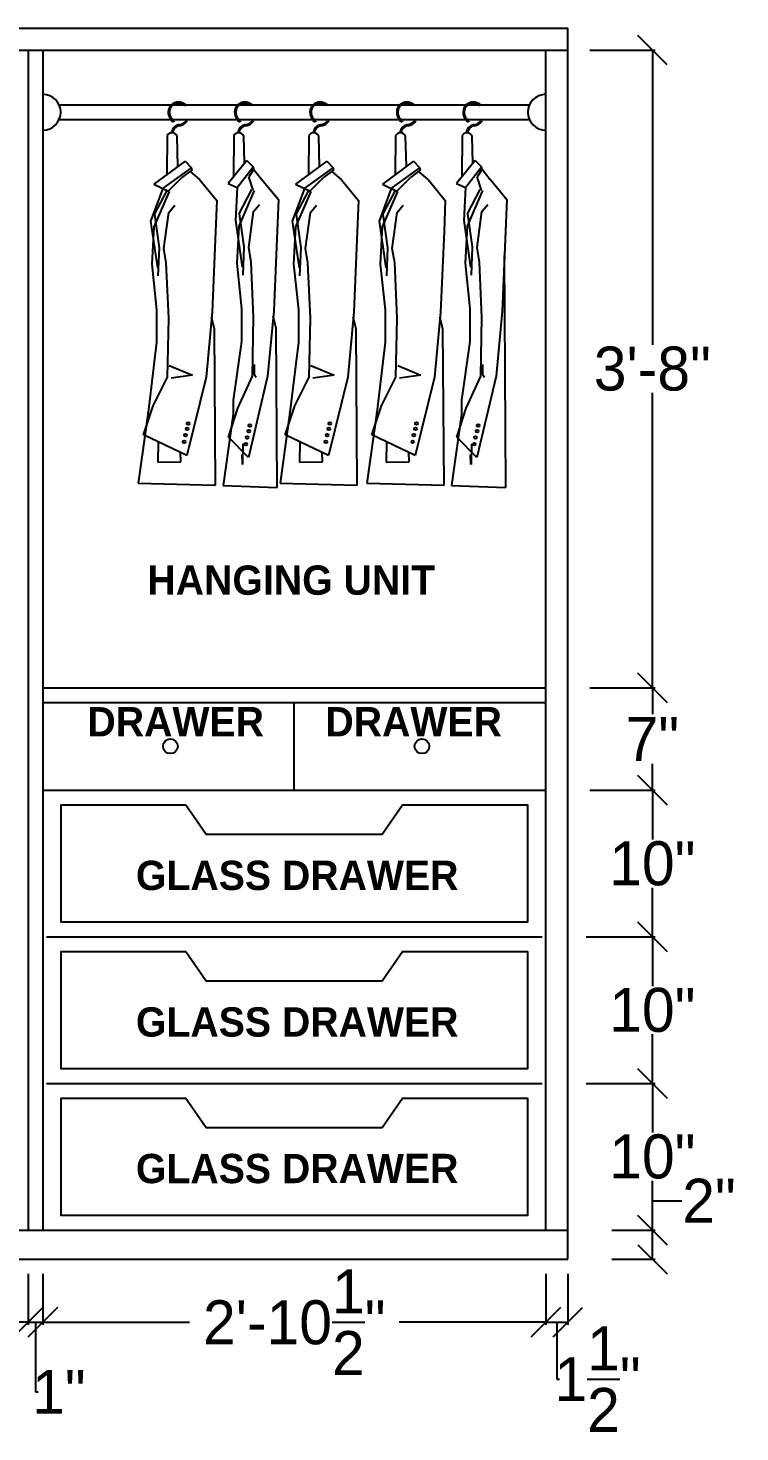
# Model space of a CAD drawing. Header units: inches. Extents: x -2624 to 3682, y -673 to 3670.
# Drawn here: x 394 to 442.5, y 1412.7 to 1508.4 of the extents above; entities that cross this region are included whole.
import ezdxf

# ---------------------------------------------------------------- set-up
doc = ezdxf.new("R2010")
doc.units = ezdxf.units.IN
doc.header["$MEASUREMENT"] = 0
doc.styles.add('HEMI', font='stylu.ttf')
doc.styles.get("Standard").update_dxf_attribs({"font": 'arial.ttf'})
doc.dimstyles.get("Standard").update_dxf_attribs({"dimtxt": 0.18, "dimasz": 0.18, "dimexe": 0.18, "dimexo": 0.0625, "dimgap": 0.09, "dimtad": 0, "dimtih": 1, "dimtoh": 1, "dimdec": 0, "dimzin": 0, "dimdsep": 46, "dimlunit": 4, "dimtxsty": 'Standard', "dimcen": 0.09, "dimadec": 0, "dimazin": 0, "dimtfac": 1, "dimtdec": 0, "dimtofl": 0, "dimtmove": 0, "dimatfit": 3, "dimfxl": 1, "dimtolj": 1, "dimtzin": 0, "dimarcsym": 0})

# ---------------------------------------------------------------- blocks, each defined once
blk = doc.blocks.new('rdth')
at = {"color": 18, "true_color": 0x000000}
for p, q in [((3607.319, 824.208), (3607.307, 822.228)), ((3607.87, 822.645), (3607.833, 824.186)), ((3610.687, 824.208), (3610.675, 822.119)), ((3611.234, 822.815), (3611.201, 824.186)), ((3614.477, 824.208), (3614.466, 822.228)), ((3615.028, 822.645), (3614.991, 824.186)), ((3618.86, 824.208), (3618.848, 822.228)), ((3619.411, 822.645), (3619.374, 824.186)), ((3622.228, 824.208), (3622.216, 822.119)), ((3622.775, 822.815), (3622.742, 824.186)), ((3608.23, 822.911), (3606.657, 821.747)), ((3607.102, 821.538), (3608.554, 822.586)), ((3608.23, 822.911), (3608.554, 822.586)), ((3608.582, 822.472), (3608.554, 822.586)), ((3611.344, 822.953), (3610.41, 821.789)), ((3610.854, 821.579), (3611.669, 822.627)), ((3611.344, 822.953), (3611.669, 822.627)), ((3611.697, 822.513), (3611.669, 822.627)), ((3615.388, 822.911), (3613.815, 821.747)), ((3614.26, 821.538), (3615.712, 822.586)), ((3615.388, 822.911), (3615.712, 822.586)), ((3615.741, 822.472), (3615.712, 822.586)), ((3619.771, 822.911), (3618.198, 821.747)), ((3618.643, 821.538), (3620.095, 822.586)), ((3619.771, 822.911), (3620.095, 822.586)), ((3620.123, 822.472), (3620.095, 822.586)), ((3622.885, 822.953), (3621.951, 821.789)), ((3622.396, 821.579), (3623.21, 822.627)), ((3622.885, 822.953), (3623.21, 822.627)), ((3623.238, 822.513), (3623.21, 822.627)), ((3607.381, 821.406), (3608.071, 822.087)), ((3608.582, 822.472), (3608.071, 822.087)), ((3608.481, 822.396), (3608.977, 821.966)), ((3608.982, 821.966), (3609.835, 820.933)), ((3611.697, 822.513), (3611.449, 822.129)), ((3611.668, 821.448), (3611.449, 822.129)), ((3611.692, 822.506), (3612.092, 822.008)), ((3612.097, 822.007), (3612.949, 820.975)), ((3614.54, 821.406), (3615.229, 822.087)), ((3615.741, 822.472), (3615.229, 822.087)), ((3615.639, 822.396), (3616.136, 821.966)), ((3616.141, 821.966), (3616.993, 820.933)), ((3618.922, 821.406), (3619.612, 822.087)), ((3620.123, 822.472), (3619.612, 822.087)), ((3620.022, 822.396), (3620.518, 821.966)), ((3620.523, 821.966), (3621.376, 820.933)), ((3623.238, 822.513), (3622.99, 822.129)), ((3623.209, 821.448), (3622.99, 822.129)), ((3623.234, 822.506), (3623.633, 822.008)), ((3623.638, 822.007), (3624.49, 820.975)), ((3607.102, 821.538), (3606.488, 819.877)), ((3607.428, 821.389), (3606.653, 819.597)), ((3606.657, 821.747), (3607.427, 821.385)), ((3606.678, 820.217), (3607.318, 821.436)), ((3610.41, 821.789), (3610.854, 821.579)), ((3610.854, 821.579), (3610.775, 819.919)), ((3611.715, 821.43), (3610.94, 819.639)), ((3610.965, 820.259), (3611.605, 821.477)), ((3614.26, 821.538), (3613.646, 819.877)), ((3614.586, 821.389), (3613.811, 819.597)), ((3613.815, 821.747), (3614.585, 821.385)), ((3613.836, 820.217), (3614.477, 821.436)), ((3618.643, 821.538), (3618.029, 819.877)), ((3618.969, 821.389), (3618.194, 819.597)), ((3618.198, 821.747), (3618.968, 821.385)), ((3618.219, 820.217), (3618.859, 821.436)), ((3621.951, 821.789), (3622.396, 821.579)), ((3622.396, 821.579), (3622.316, 819.919)), ((3623.256, 821.43), (3622.481, 819.639)), ((3622.506, 820.259), (3623.146, 821.477)), ((3607.402, 820.326), (3607.706, 820.69)), ((3609.835, 820.933), (3609.774, 819.354)), ((3611.689, 820.368), (3611.993, 820.732)), ((3612.949, 820.975), (3612.888, 819.396)), ((3614.561, 820.326), (3614.864, 820.69)), ((3616.993, 820.933), (3616.932, 819.354)), ((3618.943, 820.326), (3619.247, 820.69)), ((3621.376, 820.933), (3621.315, 819.354)), ((3623.23, 820.368), (3623.534, 820.732)), ((3624.49, 820.975), (3624.247, 815.327)), ((3606.488, 819.877), (3606.829, 817.517)), ((3606.678, 820.217), (3606.914, 818.541)), ((3607.159, 818.504), (3607.402, 820.326)), ((3610.775, 819.919), (3611.116, 817.558)), ((3610.965, 820.259), (3611.201, 818.582)), ((3611.446, 818.546), (3611.689, 820.368)), ((3613.646, 819.877), (3613.987, 817.517)), ((3613.836, 820.217), (3614.073, 818.541)), ((3614.317, 818.504), (3614.561, 820.326)), ((3618.029, 819.877), (3618.37, 817.517)), ((3618.219, 820.217), (3618.456, 818.541)), ((3618.7, 818.504), (3618.943, 820.326)), ((3622.316, 819.919), (3622.657, 817.558)), ((3622.506, 820.259), (3622.742, 818.582)), ((3622.987, 818.546), (3623.23, 820.368)), ((3606.653, 819.597), (3606.551, 817.715)), ((3609.774, 819.354), (3609.591, 815.286)), ((3610.94, 819.639), (3610.838, 817.756)), ((3612.888, 819.396), (3612.706, 815.327)), ((3613.811, 819.597), (3613.71, 817.715)), ((3616.932, 819.354), (3616.75, 815.286)), ((3618.194, 819.597), (3618.092, 817.715)), ((3621.315, 819.354), (3621.132, 815.286)), ((3622.481, 819.639), (3622.379, 817.756)), ((3606.914, 818.541), (3606.858, 817.119)), ((3607.281, 817.775), (3607.159, 818.504)), ((3611.201, 818.582), (3611.144, 817.16)), ((3611.568, 817.817), (3611.446, 818.546)), ((3614.073, 818.541), (3614.016, 817.119)), ((3614.439, 817.775), (3614.317, 818.504)), ((3618.456, 818.541), (3618.399, 817.119)), ((3618.822, 817.775), (3618.7, 818.504)), ((3622.742, 818.582), (3622.685, 817.16)), ((3623.109, 817.817), (3622.987, 818.546)), ((3606.551, 817.715), (3606.794, 815.407)), ((3607.402, 814.982), (3607.281, 817.775)), ((3610.838, 817.756), (3611.081, 815.449)), ((3611.689, 815.023), (3611.568, 817.817)), ((3613.71, 817.715), (3613.953, 815.407)), ((3614.561, 814.982), (3614.439, 817.775)), ((3618.092, 817.715), (3618.335, 815.407)), ((3618.943, 814.982), (3618.822, 817.775)), ((3622.379, 817.756), (3622.622, 815.449)), ((3623.23, 815.023), (3623.109, 817.817)), ((3624.429, 806.421), (3624.369, 818.151)), ((3606.794, 815.407), (3606.794, 813.767)), ((3607.341, 812.006), (3607.402, 814.982)), ((3609.591, 815.286), (3609.288, 812.006)), ((3609.713, 814.435), (3609.568, 815.036)), ((3611.081, 815.449), (3611.081, 813.809)), ((3611.628, 812.048), (3611.689, 815.023)), ((3612.706, 815.327), (3612.402, 812.048)), ((3612.828, 814.477), (3612.683, 815.078)), ((3613.953, 815.407), (3613.953, 813.767)), ((3614.5, 812.006), (3614.561, 814.982)), ((3616.75, 815.286), (3616.446, 812.006)), ((3616.871, 814.435), (3616.727, 815.036)), ((3618.335, 815.407), (3618.335, 813.767)), ((3618.882, 812.006), (3618.943, 814.982)), ((3621.132, 815.286), (3620.829, 812.006)), ((3621.254, 814.435), (3621.109, 815.036)), ((3622.622, 815.449), (3622.622, 813.809)), ((3623.169, 812.048), (3623.23, 815.023)), ((3624.247, 815.327), (3623.943, 812.048)), ((3609.774, 806.532), (3609.713, 814.435)), ((3612.888, 806.421), (3612.828, 814.477)), ((3616.932, 806.532), (3616.871, 814.435)), ((3621.315, 806.532), (3621.254, 814.435)), ((3606.794, 813.767), (3606.369, 810.215)), ((3611.081, 813.809), (3610.656, 810.833)), ((3613.953, 813.767), (3613.527, 810.215)), ((3618.335, 813.767), (3617.91, 810.215)), ((3622.622, 813.809), (3622.197, 810.833)), ((3606.612, 810.54), (3607.341, 812.006)), ((3607.43, 812.593), (3608.601, 812.105)), ((3608.601, 812.105), (3607.528, 811.949)), ((3609.288, 812.006), (3608.32, 808.045)), ((3610.899, 810.429), (3611.628, 812.048)), ((3612.402, 812.048), (3611.435, 807.934)), ((3611.717, 812.634), (3611.716, 812.147)), ((3611.716, 812.147), (3611.815, 811.991)), ((3613.77, 810.54), (3614.5, 812.006)), ((3614.588, 812.593), (3615.76, 812.105)), ((3615.76, 812.105), (3614.686, 811.949)), ((3616.446, 812.006), (3615.478, 808.045)), ((3618.153, 810.54), (3618.882, 812.006)), ((3618.971, 812.593), (3620.143, 812.105)), ((3620.143, 812.105), (3619.069, 811.949)), ((3620.829, 812.006), (3619.861, 808.045)), ((3622.44, 810.429), (3623.169, 812.048)), ((3623.943, 812.048), (3622.976, 807.934)), ((3623.258, 812.634), (3623.257, 812.147)), ((3623.257, 812.147), (3623.356, 811.991)), ((3606.132, 809.077), (3606.612, 810.54)), ((3610.656, 810.833), (3610.656, 810.126)), ((3613.29, 809.077), (3613.77, 810.54)), ((3617.673, 809.077), (3618.153, 810.54)), ((3622.197, 810.833), (3622.197, 810.126)), ((3606.369, 810.236), (3605.868, 806.634)), ((3606.369, 810.215), (3606.369, 810.236)), ((3610.656, 810.126), (3610.155, 806.523)), ((3610.419, 808.966), (3610.899, 810.429)), ((3613.527, 810.236), (3613.026, 806.634)), ((3613.527, 810.215), (3613.527, 810.236)), ((3617.91, 810.236), (3617.409, 806.634)), ((3617.91, 810.215), (3617.91, 810.236)), ((3622.197, 810.126), (3621.696, 806.523)), ((3621.96, 808.966), (3622.44, 810.429)), ((3608.32, 808.045), (3606.132, 809.077)), ((3606.866, 808.731), (3606.849, 807.7)), ((3611.435, 807.934), (3610.419, 808.966)), ((3611.153, 808.62), (3611.136, 807.589)), ((3615.478, 808.045), (3613.29, 809.077)), ((3614.024, 808.731), (3614.007, 807.7)), ((3619.861, 808.045), (3617.673, 809.077)), ((3618.407, 808.731), (3618.39, 807.7)), ((3622.976, 807.934), (3621.96, 808.966)), ((3622.694, 808.62), (3622.677, 807.589)), ((3606.849, 807.7), (3608.01, 807.72)), ((3608.01, 807.72), (3607.995, 808.198)), ((3611.124, 807.609), (3611.11, 808.087)), ((3614.007, 807.7), (3615.168, 807.72)), ((3615.168, 807.72), (3615.153, 808.198)), ((3618.39, 807.7), (3619.551, 807.72)), ((3619.551, 807.72), (3619.536, 808.198)), ((3622.665, 807.609), (3622.651, 808.087)), ((3611.136, 807.589), (3611.124, 807.609)), ((3622.677, 807.589), (3622.665, 807.609)), ((3605.868, 806.634), (3609.774, 806.532)), ((3610.155, 806.523), (3612.888, 806.421)), ((3613.026, 806.634), (3616.932, 806.532)), ((3617.409, 806.634), (3621.315, 806.532)), ((3621.696, 806.523), (3624.429, 806.421))]:
    blk.add_line(p, q, dxfattribs=at)
for centre, radius in [((3607.618, 824.965), 0.055), ((3610.972, 824.965), 0.055), ((3614.777, 824.965), 0.055), ((3619.159, 824.965), 0.055), ((3622.513, 824.965), 0.055), ((3608.25, 809.065), 0.0683), ((3608.333, 809.383), 0.0683), ((3608.381, 809.661), 0.0683), ((3611.448, 809.273), 0.0683), ((3611.496, 809.55), 0.0683), ((3615.408, 809.065), 0.0683), ((3615.491, 809.383), 0.0683), ((3615.54, 809.661), 0.0683), ((3619.791, 809.065), 0.0683), ((3619.874, 809.383), 0.0683), ((3619.922, 809.661), 0.0683), ((3622.989, 809.273), 0.0683), ((3623.037, 809.55), 0.0683), ((3608.187, 808.726), 0.0683), ((3611.302, 808.615), 0.0683), ((3611.364, 808.954), 0.0683), ((3615.346, 808.726), 0.0683), ((3619.728, 808.726), 0.0683), ((3622.843, 808.615), 0.0683), ((3622.905, 808.954), 0.0683)]:
    blk.add_circle(centre, radius, dxfattribs=at)
for centre, radius, start, end in [((3607.901, 825.384), 0.522, 58.88889, 230.40938), ((3607.901, 825.384), 0.465, 58.88889, 230.40938), ((3607.856, 825.309), 0.552, 46.20836, 58.88889), ((3607.856, 825.309), 0.609, 40.83099, 58.88889), ((3611.255, 825.384), 0.522, 58.88889, 230.40938), ((3611.255, 825.384), 0.465, 58.88889, 230.40938), ((3611.21, 825.309), 0.552, 46.20836, 58.88889), ((3611.21, 825.309), 0.609, 40.83099, 58.88889), ((3615.06, 825.384), 0.522, 58.88889, 230.40938), ((3615.06, 825.384), 0.465, 58.88889, 230.40938), ((3615.015, 825.309), 0.552, 46.20836, 58.88889), ((3615.015, 825.309), 0.609, 40.83099, 58.88889), ((3619.442, 825.384), 0.522, 58.88889, 230.40938), ((3619.442, 825.384), 0.465, 58.88889, 230.40938), ((3619.397, 825.309), 0.552, 46.20836, 58.88889), ((3619.397, 825.309), 0.609, 40.83099, 58.88889), ((3622.796, 825.384), 0.522, 58.88889, 230.40938), ((3622.796, 825.384), 0.465, 58.88889, 230.40938), ((3622.751, 825.309), 0.552, 46.20836, 58.88889), ((3622.751, 825.309), 0.609, 40.83099, 58.88889), ((3607.999, 824.311), 0.457, 98.14379, 177.87173), ((3607.856, 825.309), 0.552, 278.14379, 320.73107), ((3607.856, 825.309), 0.609, 278.14379, 325.01876), ((3611.353, 824.311), 0.457, 98.14379, 177.87173), ((3611.21, 825.309), 0.552, 278.14379, 320.73107), ((3611.21, 825.309), 0.609, 278.14379, 325.01876), ((3615.157, 824.311), 0.457, 98.14379, 177.87173), ((3615.015, 825.309), 0.552, 278.14379, 320.73107), ((3615.015, 825.309), 0.609, 278.14379, 325.01876), ((3619.54, 824.311), 0.457, 98.14379, 177.87173), ((3619.397, 825.309), 0.552, 278.14379, 320.73107), ((3619.397, 825.309), 0.609, 278.14379, 325.01876), ((3622.894, 824.311), 0.457, 98.14379, 177.87173), ((3622.751, 825.309), 0.552, 278.14379, 320.73107), ((3622.751, 825.309), 0.609, 278.14379, 325.01876), ((3607.57, 824.068), 0.288, 24.24192, 150.77828), ((3607.999, 824.311), 0.4, 98.14379, 177.7449), ((3610.938, 824.068), 0.288, 24.24192, 150.77828), ((3611.353, 824.311), 0.4, 98.14379, 177.7449), ((3614.728, 824.068), 0.288, 24.24192, 150.77828), ((3615.157, 824.311), 0.4, 98.14379, 177.7449), ((3619.111, 824.068), 0.288, 24.24192, 150.77828), ((3619.54, 824.311), 0.4, 98.14379, 177.7449), ((3622.479, 824.068), 0.288, 24.24192, 150.77828), ((3622.894, 824.311), 0.4, 98.14379, 177.7449)]:
    blk.add_arc(centre, radius, start, end, dxfattribs=at)
blk = doc.blocks.new('_Oblique')
at = {"color": 0, "linetype": 'ByBlock', "lineweight": -2}
blk.add_line((-0.5, -0.5), (0.5, 0.5), dxfattribs=at)
blk = doc.blocks.new('*D90')
at = {"color": 5, "lineweight": -2, "transparency": 16777216}
for p, q in [((436.514, 1426.433), (436.514, 1428.433)), ((436.514, 1428.433), (438.514, 1428.433)), ((436.514, 1424.433), (436.514, 1426.433))]:
    blk.add_line(p, q, dxfattribs=at)
at = {"color": 254, "lineweight": -2, "transparency": 16777216}
for p, q in [((433.752, 1426.433), (436.694, 1426.433)), ((433.752, 1424.433), (436.694, 1424.433))]:
    blk.add_line(p, q, dxfattribs=at)
at = {"layer": 'Defpoints', "color": 0, "transparency": 16777216}
for p in [(430.752, 1426.433), (436.514, 1426.433), (430.752, 1424.433)]:
    blk.add_point(p, dxfattribs=at)
at = {"color": 5, "lineweight": -2, "transparency": 16777216, "xscale": 2, "yscale": 2, "zscale": 2}
for p, rotation in [((436.514, 1426.433), 90), ((436.514, 1424.433), 270)]:
    blk.add_blockref('_Oblique', p, dxfattribs=dict(at, rotation=rotation))
at = {"color": 5, "transparency": 16777216, "insert": (440.377, 1428.433), "char_height": 3, "attachment_point": 5, "style": 'HEMI'}
blk.add_mtext('\\A1;2"', dxfattribs=at)
blk = doc.blocks.new('*D84')
at = {"color": 254, "lineweight": -2, "transparency": 16777216}
for p, q in [((432.002, 1436.433), (436.694, 1436.433)), ((433.752, 1426.433), (436.694, 1426.433))]:
    blk.add_line(p, q, dxfattribs=at)
at = {"color": 5, "lineweight": -2, "transparency": 16777216}
for p, q in [((436.514, 1436.433), (436.514, 1433.077)), ((436.514, 1426.433), (436.514, 1429.789))]:
    blk.add_line(p, q, dxfattribs=at)
at = {"layer": 'Defpoints', "color": 0, "transparency": 16777216}
for p in [(429.002, 1436.433), (436.514, 1436.433), (430.752, 1426.433)]:
    blk.add_point(p, dxfattribs=at)
at = {"color": 5, "lineweight": -2, "transparency": 16777216, "xscale": 2, "yscale": 2, "zscale": 2}
for p, rotation in [((436.514, 1436.433), 90), ((436.514, 1426.433), 270)]:
    blk.add_blockref('_Oblique', p, dxfattribs=dict(at, rotation=rotation))
at = {"color": 5, "transparency": 16777216, "insert": (436.514, 1431.433), "char_height": 3, "attachment_point": 5, "style": 'HEMI'}
blk.add_mtext('\\A1;10"', dxfattribs=at)
blk = doc.blocks.new('*D85')
at = {"color": 254, "lineweight": -2, "transparency": 16777216}
for p, q in [((432.002, 1446.433), (436.694, 1446.433)), ((432.002, 1436.433), (436.694, 1436.433))]:
    blk.add_line(p, q, dxfattribs=at)
at = {"color": 5, "lineweight": -2, "transparency": 16777216}
for p, q in [((436.514, 1446.433), (436.514, 1443.077)), ((436.514, 1436.433), (436.514, 1439.789))]:
    blk.add_line(p, q, dxfattribs=at)
at = {"layer": 'Defpoints', "color": 0, "transparency": 16777216}
for p in [(429.002, 1446.433), (436.514, 1446.433), (429.002, 1436.433)]:
    blk.add_point(p, dxfattribs=at)
at = {"color": 5, "lineweight": -2, "transparency": 16777216, "xscale": 2, "yscale": 2, "zscale": 2}
for p, rotation in [((436.514, 1446.433), 90), ((436.514, 1436.433), 270)]:
    blk.add_blockref('_Oblique', p, dxfattribs=dict(at, rotation=rotation))
at = {"color": 5, "transparency": 16777216, "insert": (436.514, 1441.433), "char_height": 3, "attachment_point": 5, "style": 'HEMI'}
blk.add_mtext('\\A1;10"', dxfattribs=at)
blk = doc.blocks.new('*D86')
at = {"color": 254, "lineweight": -2, "transparency": 16777216}
for p, q in [((432.252, 1456.433), (436.694, 1456.433)), ((432.002, 1446.433), (436.694, 1446.433))]:
    blk.add_line(p, q, dxfattribs=at)
at = {"color": 5, "lineweight": -2, "transparency": 16777216}
for p, q in [((436.514, 1456.433), (436.514, 1453.077)), ((436.514, 1446.433), (436.514, 1449.789))]:
    blk.add_line(p, q, dxfattribs=at)
at = {"layer": 'Defpoints', "color": 0, "transparency": 16777216}
for p in [(429.252, 1456.433), (436.514, 1456.433), (429.002, 1446.433)]:
    blk.add_point(p, dxfattribs=at)
at = {"color": 5, "lineweight": -2, "transparency": 16777216, "xscale": 2, "yscale": 2, "zscale": 2}
for p, rotation in [((436.514, 1456.433), 90), ((436.514, 1446.433), 270)]:
    blk.add_blockref('_Oblique', p, dxfattribs=dict(at, rotation=rotation))
at = {"color": 5, "transparency": 16777216, "insert": (436.514, 1451.433), "char_height": 3, "attachment_point": 5, "style": 'HEMI'}
blk.add_mtext('\\A1;10"', dxfattribs=at)
blk = doc.blocks.new('*D87')
at = {"color": 254, "lineweight": -2, "transparency": 16777216}
for p, q in [((432.252, 1463.433), (436.694, 1463.433)), ((432.252, 1456.433), (436.694, 1456.433))]:
    blk.add_line(p, q, dxfattribs=at)
at = {"color": 5, "lineweight": -2, "transparency": 16777216}
for p, q in [((436.514, 1463.433), (436.514, 1461.631)), ((436.514, 1456.433), (436.514, 1458.236))]:
    blk.add_line(p, q, dxfattribs=at)
at = {"layer": 'Defpoints', "color": 0, "transparency": 16777216}
for p in [(429.252, 1463.433), (436.514, 1463.433), (429.252, 1456.433)]:
    blk.add_point(p, dxfattribs=at)
at = {"color": 5, "lineweight": -2, "transparency": 16777216, "xscale": 2, "yscale": 2, "zscale": 2}
for p, rotation in [((436.514, 1463.433), 90), ((436.514, 1456.433), 270)]:
    blk.add_blockref('_Oblique', p, dxfattribs=dict(at, rotation=rotation))
at = {"color": 5, "transparency": 16777216, "insert": (436.514, 1459.933), "char_height": 3, "attachment_point": 5, "style": 'HEMI'}
blk.add_mtext('\\A1;7"', dxfattribs=at)
blk = doc.blocks.new('*D93')
at = {"color": 254, "lineweight": -2, "transparency": 16777216}
for p, q in [((432.252, 1506.933), (436.694, 1506.933)), ((432.252, 1463.433), (436.694, 1463.433))]:
    blk.add_line(p, q, dxfattribs=at)
at = {"color": 5, "lineweight": -2, "transparency": 16777216}
for p, q in [((436.514, 1506.933), (436.514, 1486.827)), ((436.514, 1463.433), (436.514, 1483.539))]:
    blk.add_line(p, q, dxfattribs=at)
at = {"layer": 'Defpoints', "color": 0, "transparency": 16777216}
for p in [(429.252, 1506.933), (436.514, 1506.933), (429.252, 1463.433)]:
    blk.add_point(p, dxfattribs=at)
at = {"color": 5, "lineweight": -2, "transparency": 16777216, "xscale": 2, "yscale": 2, "zscale": 2}
for p, rotation in [((436.514, 1506.933), 90), ((436.514, 1463.433), 270)]:
    blk.add_blockref('_Oblique', p, dxfattribs=dict(at, rotation=rotation))
at = {"color": 5, "transparency": 16777216, "insert": (436.514, 1485.183), "char_height": 3, "attachment_point": 5, "style": 'HEMI'}
blk.add_mtext('\\A1;3\'-8"', dxfattribs=at)
blk = doc.blocks.new('*D119')
at = {"color": 254, "lineweight": -2, "transparency": 16777216}
for p, q in [((360.152, 1423.433), (360.152, 1419.96)), ((393.952, 1423.433), (393.952, 1419.96))]:
    blk.add_line(p, q, dxfattribs=at)
at = {"color": 5, "lineweight": -2, "transparency": 16777216}
for p, q in [((360.152, 1420.14), (371.075, 1420.14)), ((393.952, 1420.14), (383.029, 1420.14))]:
    blk.add_line(p, q, dxfattribs=at)
at = {"layer": 'Defpoints', "color": 0, "transparency": 16777216}
for p in [(360.152, 1426.433), (393.952, 1426.433), (393.952, 1420.14)]:
    blk.add_point(p, dxfattribs=at)
at = {"color": 5, "lineweight": -2, "transparency": 16777216, "xscale": 2, "yscale": 2, "zscale": 2, "rotation": 180}
blk.add_blockref('_Oblique', (360.152, 1420.14), dxfattribs=at)
at = {"color": 5, "lineweight": -2, "transparency": 16777216, "xscale": 2, "yscale": 2, "zscale": 2}
blk.add_blockref('_Oblique', (393.952, 1420.14), dxfattribs=at)
at = {"color": 5, "transparency": 16777216, "insert": (377.052, 1420.14), "char_height": 3, "attachment_point": 5, "style": 'HEMI'}
blk.add_mtext('\\A1;2\'-10"', dxfattribs=at)
blk = doc.blocks.new('*D120')
at = {"color": 254, "lineweight": -2, "transparency": 16777216}
for p, q in [((393.952, 1423.433), (393.952, 1419.96)), ((394.952, 1423.433), (394.952, 1419.96))]:
    blk.add_line(p, q, dxfattribs=at)
at = {"color": 5, "lineweight": -2, "transparency": 16777216}
for p, q in [((393.952, 1420.14), (394.952, 1420.14)), ((394.452, 1420.14), (394.452, 1415.393)), ((394.452, 1415.393), (394.632, 1415.393))]:
    blk.add_line(p, q, dxfattribs=at)
at = {"layer": 'Defpoints', "color": 0, "transparency": 16777216}
for p in [(393.952, 1426.433), (394.952, 1426.433), (394.952, 1420.14)]:
    blk.add_point(p, dxfattribs=at)
at = {"color": 5, "lineweight": -2, "transparency": 16777216, "xscale": 2, "yscale": 2, "zscale": 2, "rotation": 180}
blk.add_blockref('_Oblique', (393.952, 1420.14), dxfattribs=at)
at = {"color": 5, "lineweight": -2, "transparency": 16777216, "xscale": 2, "yscale": 2, "zscale": 2}
blk.add_blockref('_Oblique', (394.952, 1420.14), dxfattribs=at)
at = {"color": 5, "transparency": 16777216, "insert": (396.054, 1415.393), "char_height": 3, "attachment_point": 5, "style": 'HEMI'}
blk.add_mtext('\\A1;1"', dxfattribs=at)
blk = doc.blocks.new('*D121')
at = {"color": 254, "lineweight": -2, "transparency": 16777216}
for p, q in [((394.952, 1423.433), (394.952, 1419.96)), ((429.252, 1423.433), (429.252, 1419.96))]:
    blk.add_line(p, q, dxfattribs=at)
at = {"color": 5, "lineweight": -2, "transparency": 16777216}
for p, q in [((394.952, 1420.14), (404.951, 1420.14)), ((429.252, 1420.14), (419.253, 1420.14))]:
    blk.add_line(p, q, dxfattribs=at)
at = {"layer": 'Defpoints', "color": 0, "transparency": 16777216}
for p in [(394.952, 1426.433), (429.252, 1426.433), (429.252, 1420.14)]:
    blk.add_point(p, dxfattribs=at)
at = {"color": 5, "lineweight": -2, "transparency": 16777216, "xscale": 2, "yscale": 2, "zscale": 2, "rotation": 180}
blk.add_blockref('_Oblique', (394.952, 1420.14), dxfattribs=at)
at = {"color": 5, "lineweight": -2, "transparency": 16777216, "xscale": 2, "yscale": 2, "zscale": 2}
blk.add_blockref('_Oblique', (429.252, 1420.14), dxfattribs=at)
at = {"color": 5, "transparency": 16777216, "insert": (412.102, 1420.14), "char_height": 3, "attachment_point": 5, "style": 'HEMI'}
blk.add_mtext('\\A1;2\'-10{\\H1x;\\S1/2;}"', dxfattribs=at)
blk = doc.blocks.new('*D103')
at = {"color": 254, "lineweight": -2, "transparency": 16777216}
for p, q in [((429.252, 1423.433), (429.252, 1419.96)), ((430.752, 1423.433), (430.752, 1419.96))]:
    blk.add_line(p, q, dxfattribs=at)
at = {"color": 5, "lineweight": -2, "transparency": 16777216}
for p, q in [((429.252, 1420.14), (430.752, 1420.14)), ((430.002, 1420.14), (430.002, 1416.258)), ((430.002, 1416.258), (430.182, 1416.258))]:
    blk.add_line(p, q, dxfattribs=at)
at = {"layer": 'Defpoints', "color": 0, "transparency": 16777216}
for p in [(429.252, 1426.433), (430.752, 1426.433), (430.752, 1420.14)]:
    blk.add_point(p, dxfattribs=at)
at = {"color": 5, "lineweight": -2, "transparency": 16777216, "xscale": 2, "yscale": 2, "zscale": 2, "rotation": 180}
blk.add_blockref('_Oblique', (429.252, 1420.14), dxfattribs=at)
at = {"color": 5, "lineweight": -2, "transparency": 16777216, "xscale": 2, "yscale": 2, "zscale": 2}
blk.add_blockref('_Oblique', (430.752, 1420.14), dxfattribs=at)
at = {"color": 5, "transparency": 16777216, "insert": (432.778, 1416.258), "char_height": 3, "attachment_point": 5, "style": 'HEMI'}
blk.add_mtext('\\A1;1{\\H1x;\\S1/2;}"', dxfattribs=at)

msp = doc.modelspace()

# ---------------------------------------------------------------- linework, layer by layer
at = {"color": 18, "true_color": 0x000000}
for p, q in [((340.752, 1508.433), (430.752, 1508.433)), ((430.752, 1424.433), (430.752, 1508.433)), ((340.752, 1506.933), (430.752, 1506.933)), ((393.952, 1506.933), (393.952, 1426.433)), ((394.952, 1506.933), (394.952, 1426.433)), ((429.252, 1426.433), (429.252, 1506.933)), ((396.068, 1503.191), (428.136, 1503.191)), ((396.068, 1502.191), (428.136, 1502.191)), ((394.952, 1463.433), (429.252, 1463.433)), ((394.952, 1462.433), (429.252, 1462.433)), ((412.102, 1456.433), (412.102, 1462.433)), ((394.952, 1456.433), (429.252, 1456.433)), ((395.202, 1446.433), (429.002, 1446.433)), ((395.202, 1436.433), (429.002, 1436.433)), ((340.752, 1426.433), (430.752, 1426.433)), ((340.752, 1424.433), (430.752, 1424.433))]:
    msp.add_line(p, q, dxfattribs=at)
at = {"color": 143, "true_color": 0x7aafdf}
for points in [[(404.717, 1455.433), (406.102, 1453.433), (418.102, 1453.433), (419.487, 1455.433), (428.002, 1455.433), (428.002, 1447.433), (396.202, 1447.433), (396.202, 1455.433)], [(404.717, 1445.433), (406.102, 1443.433), (418.102, 1443.433), (419.487, 1445.433), (428.002, 1445.433), (428.002, 1437.433), (396.202, 1437.433), (396.202, 1445.433)], [(404.717, 1435.433), (406.102, 1433.433), (418.102, 1433.433), (419.487, 1435.433), (428.002, 1435.433), (428.002, 1427.433), (396.202, 1427.433), (396.202, 1435.433)]]:
    msp.add_lwpolyline(points, close=True, dxfattribs=at)
at = {"color": 18, "true_color": 0x000000}
for centre in [(403.652, 1459.433), (420.802, 1459.433)]:
    msp.add_circle(centre, 0.5, dxfattribs=at)
for centre, start, end in [((394.952, 1502.691), 270, 90), ((429.252, 1502.691), 90, 270)]:
    msp.add_arc(centre, 1.223, start, end, dxfattribs=at)

# ---------------------------------------------------------------- block references
at = {"xscale": 1.349456073416687, "yscale": 1.349456073416687, "zscale": 1.349456073416687}
msp.add_blockref('rdth', (-4464.493, 388.862), dxfattribs=at)

# ---------------------------------------------------------------- texts
at = {"color": 177, "lineweight": 5, "true_color": 0x293189, "char_height": 2, "attachment_point": 3, "rotation": 0.00944, "style": 'HEMI'}
for s, insert, width in [('\\pxqc;{\\fStylus BT|b1|i0|c0|p34;HANGING UNIT}', (421.569, 1471.772), 19.3517), ('\\pxqc;{\\fStylus BT|b1|i0|c0|p34;DRAWER}', (411.478, 1462.113), 14.92485), ('\\pxqc;{\\fStylus BT|b1|i0|c0|p34;DRAWER}', (427.701, 1462.113), 14.92485), ('\\pxqc;{\\fStylus BT|b1|i0|c0|p34;GLASS DRAWER}', (424.525, 1451.631), 24.45403), ('\\pxqc;{\\fStylus BT|b1|i0|c0|p34;GLASS DRAWER}', (424.525, 1441.631), 24.45403), ('\\pxqc;{\\fStylus BT|b1|i0|c0|p34;GLASS DRAWER}', (424.525, 1431.631), 24.45403)]:
    msp.add_mtext(s, dxfattribs=dict(at, insert=insert, width=width))

# ---------------------------------------------------------------- dimensions: what is measured, and where the dimension line sits
at = {"color": 18, "true_color": 0x000000}
for base, p1, p2, override, picture, middle in [((436.514492606, 1506.933180222), (429.251931733, 1463.433180222), (429.251931733, 1506.933180222), {"dimtxt": 3, "dimasz": 2, "dimexo": 3, "dimtxsty": 'HEMI', "dimblk": 'Oblique', "dimcen": 0, "dimclrd": 5, "dimclre": 254, "dimclrt": 5, "dimtmove": 1, "dimldrblk": 'Oblique', "dimfxl": 0.03937, "dimarcsym": 1}, '*D93', (436.514492606, 1485.183180222)), ((436.514, 1463.433), (429.252, 1456.433), (429.252, 1463.433), {"dimtxt": 3, "dimasz": 2, "dimexo": 3, "dimtxsty": 'HEMI', "dimblk": 'Oblique', "dimcen": 0, "dimclrd": 5, "dimclre": 254, "dimclrt": 5, "dimtmove": 1, "dimldrblk": 'Oblique', "dimfxl": 0.03937, "dimarcsym": 1}, '*D87', (436.514, 1459.933)), ((436.514, 1456.433), (429.002, 1446.433), (429.252, 1456.433), {"dimtxt": 3, "dimasz": 2, "dimexo": 3, "dimtxsty": 'HEMI', "dimblk": 'Oblique', "dimcen": 0, "dimclrd": 5, "dimclre": 254, "dimclrt": 5, "dimtmove": 1, "dimldrblk": 'Oblique', "dimfxl": 0.03937, "dimarcsym": 1}, '*D86', (436.514, 1451.433)), ((436.514, 1446.433), (429.002, 1436.433), (429.002, 1446.433), {"dimtxt": 3, "dimasz": 2, "dimexo": 3, "dimtxsty": 'HEMI', "dimblk": 'Oblique', "dimcen": 0, "dimclrd": 5, "dimclre": 254, "dimclrt": 5, "dimtmove": 1, "dimldrblk": 'Oblique', "dimfxl": 0.03937, "dimarcsym": 1}, '*D85', (436.514, 1441.433)), ((436.514, 1436.433), (430.752, 1426.433), (429.002, 1436.433), {"dimtxt": 3, "dimasz": 2, "dimexo": 3, "dimtxsty": 'HEMI', "dimblk": 'Oblique', "dimcen": 0, "dimclrd": 5, "dimclre": 254, "dimclrt": 5, "dimtmove": 1, "dimldrblk": 'Oblique', "dimfxl": 0.03937, "dimarcsym": 1}, '*D84', (436.514, 1431.433)), ((436.514, 1426.433), (430.752, 1424.433), (430.752, 1426.433), {"dimtxt": 3, "dimasz": 2, "dimexo": 3, "dimtxsty": 'HEMI', "dimblk": 'Oblique', "dimcen": 0, "dimclrd": 5, "dimclre": 254, "dimclrt": 5, "dimldrblk": 'Oblique', "dimfxl": 0.03937, "dimarcsym": 1}, '*D90', (440.377, 1428.433))]:
    dim = msp.add_linear_dim(base=base, p1=p1, p2=p2, angle=90, dimstyle='Standard', override=override, dxfattribs=at)
    dim.commit()
    dim.dimension.update_dxf_attribs({"geometry": picture, "text_midpoint": middle})
for base, p1, p2, picture, middle in [((393.952, 1420.14), (360.152, 1426.433), (393.952, 1426.433), '*D119', (377.052, 1420.14)), ((429.252, 1420.14), (394.952, 1426.433), (429.252, 1426.433), '*D121', (412.102, 1420.14))]:
    dim = msp.add_linear_dim(base=base, p1=p1, p2=p2, dimstyle='Standard', override={"dimtxt": 3, "dimasz": 2, "dimexo": 3, "dimdec": 1, "dimtxsty": 'HEMI', "dimblk": 'Oblique', "dimcen": 0, "dimclrd": 5, "dimclre": 254, "dimclrt": 5, "dimtdec": 1, "dimtmove": 1, "dimldrblk": 'Oblique', "dimfxl": 0.03937, "dimarcsym": 1}, dxfattribs=at)
    dim.commit()
    dim.dimension.update_dxf_attribs({"geometry": picture, "text_midpoint": middle})
for base, p1, p2, picture, middle in [((394.952, 1420.14), (393.952, 1426.433), (394.952, 1426.433), '*D120', (394.722, 1415.393)), ((430.752, 1420.14), (429.252, 1426.433), (430.752, 1426.433), '*D103', (430.272, 1416.258))]:
    dim = msp.add_linear_dim(base=base, p1=p1, p2=p2, dimstyle='Standard', override={"dimtxt": 3, "dimasz": 2, "dimexo": 3, "dimdec": 1, "dimtxsty": 'HEMI', "dimblk": 'Oblique', "dimcen": 0, "dimclrd": 5, "dimclre": 254, "dimclrt": 5, "dimtdec": 1, "dimtmove": 1, "dimldrblk": 'Oblique', "dimfxl": 0.03937, "dimarcsym": 1}, dxfattribs=at)
    dim.commit()
    dim.dimension.update_dxf_attribs({"geometry": picture, "text_midpoint": middle, "dimtype": 160})

doc.saveas('drawing.dxf')
